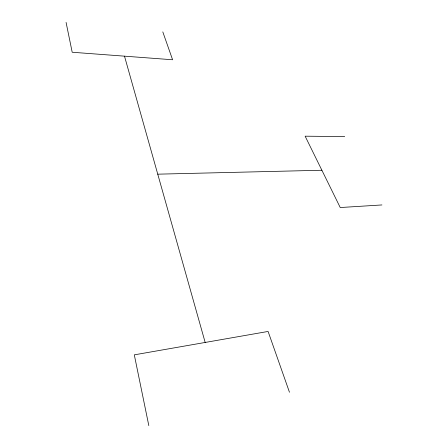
<?xml version="1.0" encoding="UTF-8"?>
<svg xmlns="http://www.w3.org/2000/svg" width="448" height="448" viewBox="0 0 448 448"><rect width="100%" height="100%" fill="white"/><g stroke="black" fill="none" stroke-linecap="round" stroke-linejoin="round"><path stroke-width="0.67" d="M381.926 204.943L340.234 207.536L305.133 136.186L344.708 136.578M157.746 174.171L321.888 170.246M162.803 31.898L172.598 59.763L72.201 52.248L66.074 22.4M289.47 392.252L268.094 331.447L134.299 354.85L148.814 425.6M124.494 56.162L205.173 342.451"/></g></svg>
